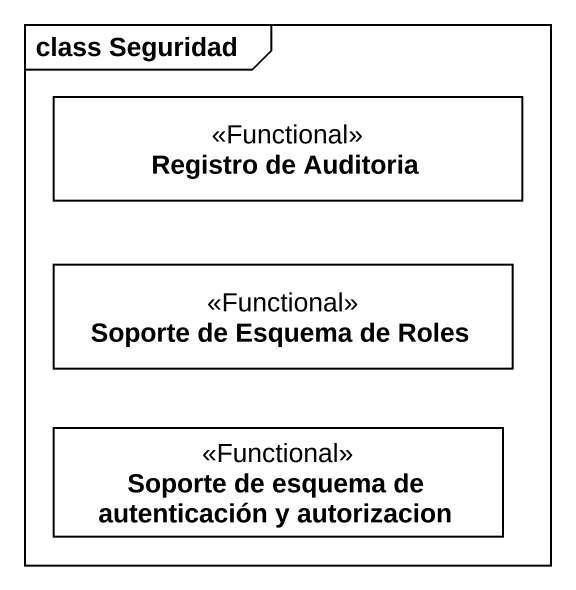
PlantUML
@startuml
mainframe class Seguridad
hide circle
hide empty members
class "Registro de Auditoria" as Registro_de_Auditoria <<Functional>>
class "Soporte de Esquema de Roles" as Soporte_de_Esquema_de_Roles <<Functional>>
class "Soporte de esquema de autenticación y autorizacion" as Soporte_de_esquema_de <<Functional>>
@enduml
